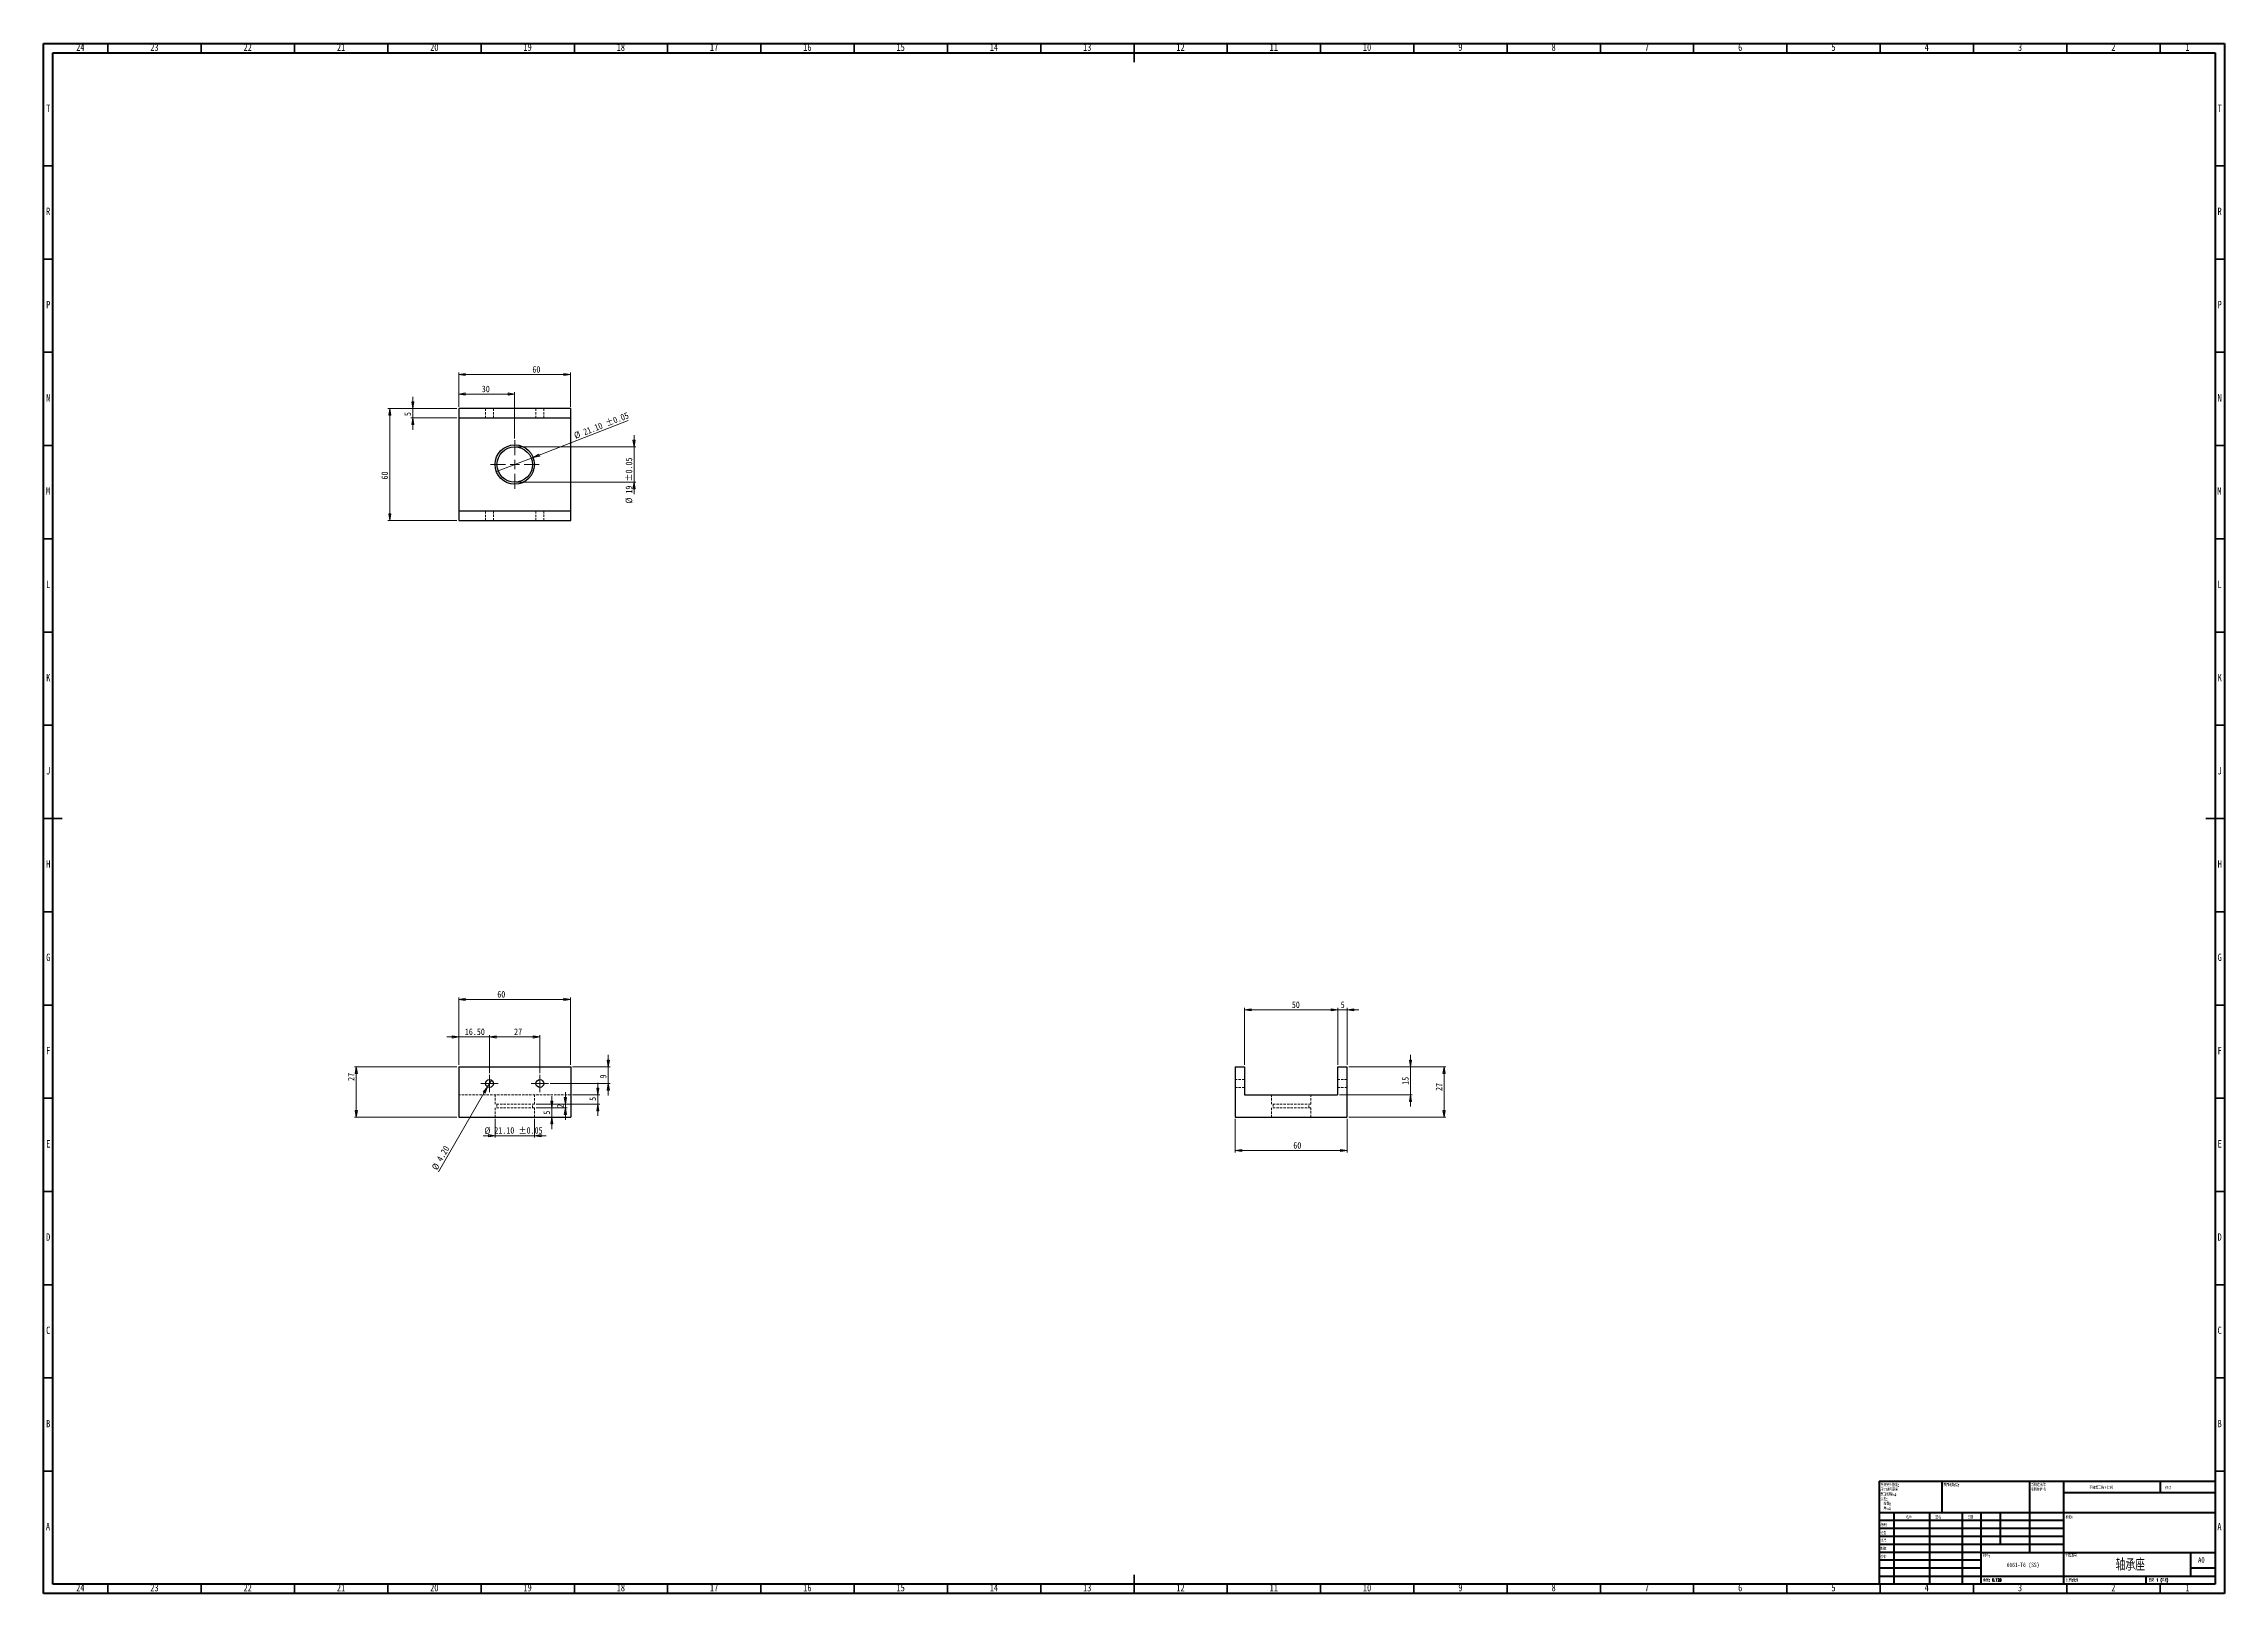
# Model space of a CAD drawing. Header units: millimetres. Extents: x 15 to 1184, y 5 to 836.
import ezdxf

# ---------------------------------------------------------------- set-up
doc = ezdxf.new("R2010")
doc.units = ezdxf.units.MM
doc.linetypes.add('HIDDEN', pattern=[1.905, 1.27, -0.635])
doc.styles.add('SLDTEXTSTYLE0', font='TXT', dxfattribs={"width": 0.75, "bigfont": 'bigfont'})
doc.styles.add('SLDTEXTSTYLE1', font='TXT', dxfattribs={"width": 0.694444, "bigfont": 'bigfont'})
doc.styles.add('SLDTEXTSTYLE2', font='TXT', dxfattribs={"width": 0.75})
doc.dimstyles.new('SLDDIMSTYLE0', dxfattribs={"dimtxt": 3.5, "dimasz": 3.556, "dimexe": 0, "dimexo": 0.0625, "dimgap": 0.875, "dimtad": 1, "dimrnd": 1e-09, "dimzin": 12, "dimdsep": 46, "dimtxsty": 'SLDTEXTSTYLE2', "dimblk1": 'CLOSED', "dimblk2": 'CLOSED', "dimsah": 1, "dimcen": 0.09, "dimadec": 0, "dimazin": 3, "dimtfac": 1, "dimtofl": 0, "dimtmove": 0, "dimatfit": 3, "dimldrblk": 'CLOSED', "dimfxl": 1, "dimfrac": 2, "dimtolj": 1, "dimtzin": 12, "dimarcsym": 0})
doc.dimstyles.new('SLDDIMSTYLE1', dxfattribs={"dimtxt": 3.5, "dimasz": 3.556, "dimexe": 0, "dimexo": 0.0625, "dimgap": 0.875, "dimtad": 1, "dimrnd": 1e-09, "dimzin": 12, "dimdsep": 46, "dimtxsty": 'SLDTEXTSTYLE2', "dimblk1": 'CLOSED', "dimblk2": 'CLOSED', "dimsah": 1, "dimcen": 0.09, "dimadec": 0, "dimazin": 3, "dimtfac": 1, "dimtmove": 0, "dimatfit": 0, "dimldrblk": 'CLOSED', "dimfxl": 1, "dimfrac": 2, "dimtolj": 1, "dimtzin": 12, "dimarcsym": 0})
doc.dimstyles.new('SLDDIMSTYLE2', dxfattribs={"dimtxt": 3.5, "dimasz": 3.556, "dimexe": 0, "dimexo": 0.0625, "dimgap": 0.875, "dimtad": 1, "dimrnd": 1e-09, "dimzin": 4, "dimdsep": 46, "dimtxsty": 'SLDTEXTSTYLE2', "dimblk1": 'CLOSED', "dimblk2": 'CLOSED', "dimsah": 1, "dimcen": 0.09, "dimadec": 0, "dimazin": 1, "dimtfac": 1, "dimtmove": 0, "dimatfit": 0, "dimldrblk": 'CLOSED', "dimfxl": 1, "dimfrac": 2, "dimtolj": 1, "dimtzin": 12, "dimarcsym": 0})
doc.dimstyles.new('SLDDIMSTYLE3', dxfattribs={"dimtxt": 3.5, "dimasz": 3.556, "dimexe": 0, "dimexo": 0.0625, "dimgap": 0.875, "dimtad": 1, "dimrnd": 1e-09, "dimzin": 4, "dimdsep": 46, "dimtxsty": 'SLDTEXTSTYLE2', "dimblk1": 'NONE', "dimblk2": 'CLOSED', "dimsah": 1, "dimcen": 0, "dimadec": 0, "dimazin": 1, "dimtfac": 1, "dimtmove": 0, "dimatfit": 3, "dimldrblk": 'NONE', "dimfxl": 1, "dimfrac": 2, "dimtolj": 1, "dimtzin": 12, "dimarcsym": 0})
doc.dimstyles.new('SLDDIMSTYLE4', dxfattribs={"dimtxt": 3.5, "dimasz": 3.556, "dimexe": 0, "dimexo": 0.0625, "dimgap": 0.875, "dimtad": 1, "dimrnd": 1e-09, "dimzin": 4, "dimdsep": 46, "dimtxsty": 'SLDTEXTSTYLE2', "dimblk1": 'CLOSED', "dimblk2": 'CLOSED', "dimsah": 1, "dimcen": 0.09, "dimadec": 0, "dimazin": 1, "dimtol": 1, "dimtp": 0.05, "dimtm": 0.05, "dimtfac": 1, "dimtmove": 0, "dimatfit": 0, "dimldrblk": 'CLOSED', "dimfxl": 1, "dimfrac": 2, "dimtolj": 1, "dimarcsym": 0})
doc.dimstyles.new('SLDDIMSTYLE5', dxfattribs={"dimtxt": 3.5, "dimasz": 3.556, "dimexe": 0, "dimexo": 0.0625, "dimgap": 0.875, "dimtad": 1, "dimrnd": 1e-09, "dimzin": 4, "dimdsep": 46, "dimtxsty": 'SLDTEXTSTYLE2', "dimblk1": 'NONE', "dimblk2": 'CLOSED', "dimsah": 1, "dimcen": 0, "dimadec": 0, "dimazin": 1, "dimtol": 1, "dimtp": 0.05, "dimtm": 0.05, "dimtfac": 1, "dimtmove": 0, "dimatfit": 3, "dimldrblk": 'NONE', "dimfxl": 1, "dimfrac": 2, "dimtolj": 1, "dimarcsym": 0})
doc.dimstyles.new('SLDDIMSTYLE6', dxfattribs={"dimtxt": 3.5, "dimasz": 3.556, "dimexe": 0, "dimexo": 0.0625, "dimgap": 0.875, "dimtad": 1, "dimrnd": 1e-09, "dimzin": 12, "dimdsep": 46, "dimtxsty": 'SLDTEXTSTYLE2', "dimblk1": 'CLOSED', "dimblk2": 'CLOSED', "dimsah": 1, "dimcen": 0.09, "dimadec": 0, "dimazin": 3, "dimtol": 1, "dimtp": 0.05, "dimtm": 0.05, "dimtfac": 1, "dimtmove": 0, "dimatfit": 0, "dimldrblk": 'CLOSED', "dimfxl": 1, "dimfrac": 2, "dimtolj": 1, "dimarcsym": 0})

# ---------------------------------------------------------------- blocks, each defined once
blk = doc.blocks.new('SW_NOTE_0')
at = {"color": 0, "linetype": 'Continuous', "lineweight": 0, "char_height": 1.5, "attachment_point": 1, "style": 'SLDTEXTSTYLE0'}
for s, insert in [('\\M+18F9C\\M+194F1另\\M+18A4F\\M+18E77\\M+192E8:', (0, 1.9)), ('\\M+18EDA\\M+190A1\\M+18E67\\M+19770\\M+19F7C\\M+195C4', (0, -0.6)), ('\\M+1955C\\M+196CA\\M+19165糙\\M+19378:', (0, -3.1)), ('\\M+18CF6\\M+18DB7:', (0, -5.6)), ('线\\M+190AB:', (1.7, -8.1)), ('\\M+18A70\\M+19378:', (1.7, -10.6))]:
    blk.add_mtext(s, dxfattribs=dict(at, insert=insert))
blk = doc.blocks.new('SW_NOTE_1')
at = {"color": 0, "linetype": 'Continuous', "lineweight": 0, "char_height": 1.5, "attachment_point": 1, "style": 'SLDTEXTSTYLE0'}
for s, insert in [('\\M+18FAB锐边\\M+190B4\\M+18F9C', (0, 1.9)), ('\\M+196D1\\M+18E68\\M+19BF3\\M+190DC\\M+19266', (0, -0.6))]:
    blk.add_mtext(s, dxfattribs=dict(at, insert=insert))
blk = doc.blocks.new('_Closed')
at = {"color": 0, "linetype": 'ByBlock', "lineweight": -2}
for p, q in [((-1, 0.166667), (0, 0)), ((-1, 0.166667), (-1, -0.166667)), ((0, 0), (-1, -0.166667)), ((0, 0), (-1, 0))]:
    blk.add_line(p, q, dxfattribs=at)
blk = doc.blocks.new('_D')
at = {"color": 7, "linetype": 'Continuous', "lineweight": 18}
for p, q in [((236.5, 287.4), (181.6, 287.4)), ((182.6, 287.4), (182.6, 260.4)), ((236.5, 260.4), (181.6, 260.4))]:
    blk.add_line(p, q, dxfattribs=at)
at = {"color": 7, "linetype": 'Continuous', "lineweight": 18, "xscale": 3.556, "yscale": 3.556}
for p, rotation in [((182.6, 287.4), 90), ((182.6, 260.4), 270)]:
    blk.add_blockref('_Closed', p, dxfattribs=dict(at, rotation=rotation))
at = {"color": 7, "linetype": 'Continuous', "lineweight": 18, "insert": (178.1, 279.8), "char_height": 3.5, "attachment_point": 1, "rotation": 90, "style": 'SLDTEXTSTYLE2'}
blk.add_mtext('27', dxfattribs=at)
blk = doc.blocks.new('_D_1')
at = {"color": 7, "linetype": 'Continuous', "lineweight": 18}
for p, q in [((237.5, 288.4), (237.5, 324.5)), ((237.5, 323.5), (297.5, 323.5)), ((297.5, 288.4), (297.5, 324.5))]:
    blk.add_line(p, q, dxfattribs=at)
at = {"color": 7, "linetype": 'Continuous', "lineweight": 18, "xscale": 3.556, "yscale": 3.556, "rotation": 180}
blk.add_blockref('_Closed', (237.5, 323.5), dxfattribs=at)
at = {"color": 7, "linetype": 'Continuous', "lineweight": 18, "xscale": 3.556, "yscale": 3.556}
blk.add_blockref('_Closed', (297.5, 323.5), dxfattribs=at)
at = {"color": 7, "linetype": 'Continuous', "lineweight": 18, "insert": (258.2, 328), "char_height": 3.5, "attachment_point": 1, "style": 'SLDTEXTSTYLE2'}
blk.add_mtext('60', dxfattribs=at)
blk = doc.blocks.new('_D_2')
at = {"color": 7, "linetype": 'Continuous', "lineweight": 18}
for p, q in [((317.7, 287.4), (317.7, 293.7)), ((298.5, 287.4), (318.7, 287.4)), ((317.7, 278.4), (317.7, 287.4)), ((286.6, 278.4), (318.7, 278.4)), ((317.7, 278.4), (317.7, 272))]:
    blk.add_line(p, q, dxfattribs=at)
at = {"color": 7, "linetype": 'Continuous', "lineweight": 18, "xscale": 3.556, "yscale": 3.556}
for p, rotation in [((317.7, 287.4), 270), ((317.7, 278.4), 90)]:
    blk.add_blockref('_Closed', p, dxfattribs=dict(at, rotation=rotation))
at = {"color": 7, "linetype": 'Continuous', "lineweight": 18, "insert": (313.2, 281.1), "char_height": 3.5, "attachment_point": 1, "rotation": 90, "style": 'SLDTEXTSTYLE2'}
blk.add_mtext('9', dxfattribs=at)
blk = doc.blocks.new('_D_3')
at = {"color": 7, "linetype": 'Continuous', "lineweight": 18}
for p, q in [((237.5, 288.4), (237.5, 304.4)), ((254, 284), (254, 304.4)), ((237.5, 303.4), (231.2, 303.4)), ((254, 303.4), (237.5, 303.4)), ((254, 303.4), (260.4, 303.4))]:
    blk.add_line(p, q, dxfattribs=at)
at = {"color": 7, "linetype": 'Continuous', "lineweight": 18, "xscale": 3.556, "yscale": 3.556}
blk.add_blockref('_Closed', (237.5, 303.4), dxfattribs=at)
at = {"color": 7, "linetype": 'Continuous', "lineweight": 18, "xscale": 3.556, "yscale": 3.556, "rotation": 180}
blk.add_blockref('_Closed', (254, 303.4), dxfattribs=at)
at = {"color": 7, "linetype": 'Continuous', "lineweight": 18, "insert": (240.8, 307.9), "char_height": 3.5, "attachment_point": 1, "style": 'SLDTEXTSTYLE2'}
blk.add_mtext('16.50', dxfattribs=at)
blk = doc.blocks.new('_D_4')
at = {"color": 7, "linetype": 'Continuous', "lineweight": 18}
for p, q in [((254, 284), (254, 304.4)), ((281, 284), (281, 304.4)), ((254, 303.4), (281, 303.4))]:
    blk.add_line(p, q, dxfattribs=at)
at = {"color": 7, "linetype": 'Continuous', "lineweight": 18, "xscale": 3.556, "yscale": 3.556, "rotation": 180}
blk.add_blockref('_Closed', (254, 303.4), dxfattribs=at)
at = {"color": 7, "linetype": 'Continuous', "lineweight": 18, "xscale": 3.556, "yscale": 3.556}
blk.add_blockref('_Closed', (281, 303.4), dxfattribs=at)
at = {"color": 7, "linetype": 'Continuous', "lineweight": 18, "insert": (267.2, 307.9), "char_height": 3.5, "attachment_point": 1, "style": 'SLDTEXTSTYLE2'}
blk.add_mtext('27', dxfattribs=at)
blk = doc.blocks.new('_D_5')
at = {"color": 7, "linetype": 'Continuous', "lineweight": 18}
for q in [(226.7, 231.1), (255.1, 280.2)]:
    blk.add_line((253, 276.6), q, dxfattribs=at)
at = {"color": 7, "linetype": 'Continuous', "lineweight": 18, "xscale": 3.556, "yscale": 3.556, "rotation": 60}
blk.add_blockref('_Closed', (253, 276.6), dxfattribs=at)
at = {"color": 7, "linetype": 'Continuous', "lineweight": 18, "char_height": 3.5, "attachment_point": 1, "rotation": 60, "style": 'SLDTEXTSTYLE2'}
for s, insert in [('%%c', (222.8, 233.4)), ('4.20', (225.4, 238))]:
    blk.add_mtext(s, dxfattribs=dict(at, insert=insert))
blk = doc.blocks.new('_None')
blk = doc.blocks.new('_D_6')
at = {"color": 7, "linetype": 'Continuous', "lineweight": 18}
for p, q in [((298.5, 272.4), (313.1, 272.4)), ((312.1, 272.4), (312.1, 278.7)), ((312.1, 267.4), (312.1, 272.4)), ((279.1, 267.4), (313.1, 267.4)), ((312.1, 267.4), (312.1, 261))]:
    blk.add_line(p, q, dxfattribs=at)
at = {"color": 7, "linetype": 'Continuous', "lineweight": 18, "xscale": 3.556, "yscale": 3.556}
for p, rotation in [((312.1, 272.4), 270), ((312.1, 267.4), 90)]:
    blk.add_blockref('_Closed', p, dxfattribs=dict(at, rotation=rotation))
at = {"color": 7, "linetype": 'Continuous', "lineweight": 18, "insert": (307.6, 269.1), "char_height": 3.5, "attachment_point": 1, "rotation": 90, "style": 'SLDTEXTSTYLE2'}
blk.add_mtext('5', dxfattribs=at)
blk = doc.blocks.new('_D_7')
at = {"color": 7, "linetype": 'Continuous', "lineweight": 18}
for p, q in [((294.7, 267.4), (294.7, 273.7)), ((279.1, 267.4), (295.7, 267.4)), ((279.1, 265.4), (295.7, 265.4)), ((294.7, 265.4), (294.7, 267.4)), ((294.7, 265.4), (294.7, 259))]:
    blk.add_line(p, q, dxfattribs=at)
at = {"color": 7, "linetype": 'Continuous', "lineweight": 18, "xscale": 3.556, "yscale": 3.556}
for p, rotation in [((294.7, 267.4), 270), ((294.7, 265.4), 90)]:
    blk.add_blockref('_Closed', p, dxfattribs=dict(at, rotation=rotation))
at = {"color": 7, "linetype": 'Continuous', "lineweight": 18, "insert": (290.2, 265.3), "char_height": 3.5, "attachment_point": 1, "rotation": 90, "style": 'SLDTEXTSTYLE2'}
blk.add_mtext('2', dxfattribs=at)
blk = doc.blocks.new('_D_8')
at = {"color": 7, "linetype": 'Continuous', "lineweight": 18}
for p, q in [((287.4, 265.4), (287.4, 271.7)), ((279.1, 265.4), (288.4, 265.4)), ((287.4, 260.4), (287.4, 265.4)), ((287.4, 260.4), (287.4, 254))]:
    blk.add_line(p, q, dxfattribs=at)
at = {"color": 7, "linetype": 'Continuous', "lineweight": 18, "xscale": 3.556, "yscale": 3.556}
for p, rotation in [((287.4, 265.4), 270), ((287.4, 260.4), 90)]:
    blk.add_blockref('_Closed', p, dxfattribs=dict(at, rotation=rotation))
at = {"color": 7, "linetype": 'Continuous', "lineweight": 18, "insert": (282.9, 261.7), "char_height": 3.5, "attachment_point": 1, "rotation": 90, "style": 'SLDTEXTSTYLE2'}
blk.add_mtext('5', dxfattribs=at)
blk = doc.blocks.new('_D_9')
at = {"color": 7, "linetype": 'Continuous', "lineweight": 18}
for p, q in [((257, 259.4), (257, 249.4)), ((278.1, 259.4), (278.1, 249.4)), ((257, 250.4), (250.6, 250.4)), ((257, 250.4), (278.1, 250.4)), ((278.1, 250.4), (284.4, 250.4))]:
    blk.add_line(p, q, dxfattribs=at)
at = {"color": 7, "linetype": 'Continuous', "lineweight": 18, "xscale": 3.556, "yscale": 3.556}
blk.add_blockref('_Closed', (257, 250.4), dxfattribs=at)
at = {"color": 7, "linetype": 'Continuous', "lineweight": 18, "xscale": 3.556, "yscale": 3.556, "rotation": 180}
blk.add_blockref('_Closed', (278.1, 250.4), dxfattribs=at)
at = {"color": 7, "linetype": 'Continuous', "lineweight": 18, "char_height": 3.5, "attachment_point": 1, "style": 'SLDTEXTSTYLE2'}
for s, insert in [('%%c', (251.3, 254.9)), ('21.10', (256.6, 255)), ('±0.05', (269.6, 255))]:
    blk.add_mtext(s, dxfattribs=dict(at, insert=insert))
blk = doc.blocks.new('SW_CENTERMARKSYMBOL_0')
at = {"color": 0, "linetype": 'Continuous', "lineweight": 0}
for p, q in [((-2.5, 0), (-4.6, 0)), ((0, 0), (-2.5, 0)), ((0, 2.5), (0, 4.6)), ((0, 0), (0, 2.5)), ((0, 0), (0, -2.5)), ((0, 0), (2.5, 0)), ((2.5, 0), (4.6, 0)), ((0, -2.5), (0, -4.6))]:
    blk.add_line(p, q, dxfattribs=at)
blk = doc.blocks.new('SW_CENTERMARKSYMBOL_1')
at = {"color": 0, "linetype": 'Continuous', "lineweight": 0}
for p, q in [((-2.5, 0), (-4.6, 0)), ((0, 0), (-2.5, 0)), ((0, 2.5), (0, 4.6)), ((0, 0), (0, 2.5)), ((0, 0), (0, -2.5)), ((0, 0), (2.5, 0)), ((2.5, 0), (4.6, 0)), ((0, -2.5), (0, -4.6))]:
    blk.add_line(p, q, dxfattribs=at)
blk = doc.blocks.new('_D_10')
at = {"color": 7, "linetype": 'Continuous', "lineweight": 18}
for p, q in [((236.5, 640.3), (199.6, 640.3)), ((200.6, 640.3), (200.6, 580.3)), ((236.5, 580.3), (199.6, 580.3))]:
    blk.add_line(p, q, dxfattribs=at)
at = {"color": 7, "linetype": 'Continuous', "lineweight": 18, "xscale": 3.556, "yscale": 3.556}
for p, rotation in [((200.6, 640.3, -13.5), 90), ((200.6, 580.3, -13.5), 270)]:
    blk.add_blockref('_Closed', p, dxfattribs=dict(at, rotation=rotation))
at = {"color": 7, "linetype": 'Continuous', "lineweight": 18, "insert": (196.1, 602.3), "char_height": 3.5, "attachment_point": 1, "rotation": 90, "style": 'SLDTEXTSTYLE2'}
blk.add_mtext('60', dxfattribs=at)
blk = doc.blocks.new('_D_11')
at = {"color": 7, "linetype": 'Continuous', "lineweight": 18}
for p, q in [((237.5, 641.3), (237.5, 659.6)), ((297.5, 658.6), (237.5, 658.6)), ((297.5, 641.3), (297.5, 659.6))]:
    blk.add_line(p, q, dxfattribs=at)
at = {"color": 7, "linetype": 'Continuous', "lineweight": 18, "xscale": 3.556, "yscale": 3.556, "rotation": 180}
blk.add_blockref('_Closed', (237.5, 658.6, -13.5), dxfattribs=at)
at = {"color": 7, "linetype": 'Continuous', "lineweight": 18, "xscale": 3.556, "yscale": 3.556}
blk.add_blockref('_Closed', (297.5, 658.6, -13.5), dxfattribs=at)
at = {"color": 7, "linetype": 'Continuous', "lineweight": 18, "insert": (277, 663.1), "char_height": 3.5, "attachment_point": 1, "style": 'SLDTEXTSTYLE2'}
blk.add_mtext('60', dxfattribs=at)
blk = doc.blocks.new('_D_12')
at = {"color": 7, "linetype": 'Continuous', "lineweight": 18}
for p, q in [((212.9, 640.3), (212.9, 646.6)), ((236.5, 640.3), (211.9, 640.3)), ((236.5, 635.3), (211.9, 635.3)), ((212.9, 635.3), (212.9, 640.3)), ((212.9, 635.3), (212.9, 628.9))]:
    blk.add_line(p, q, dxfattribs=at)
at = {"color": 7, "linetype": 'Continuous', "lineweight": 18, "xscale": 3.556, "yscale": 3.556}
for p, rotation in [((212.9, 640.3, -13.5), 270), ((212.9, 635.3, -13.5), 90)]:
    blk.add_blockref('_Closed', p, dxfattribs=dict(at, rotation=rotation))
at = {"color": 7, "linetype": 'Continuous', "lineweight": 18, "insert": (208.4, 636.3), "char_height": 3.5, "attachment_point": 1, "rotation": 90, "style": 'SLDTEXTSTYLE2'}
blk.add_mtext('5', dxfattribs=at)
blk = doc.blocks.new('_D_13')
at = {"color": 7, "linetype": 'Continuous', "lineweight": 18}
for q in [(328.3, 633.9), (257.7, 606.5)]:
    blk.add_line((277.4, 614.1), q, dxfattribs=at)
at = {"color": 7, "linetype": 'Continuous', "lineweight": 18, "xscale": 3.556, "yscale": 3.556, "rotation": 201.2080378518}
blk.add_blockref('_Closed', (277.4, 614.1, -13.5), dxfattribs=at)
at = {"color": 7, "linetype": 'Continuous', "lineweight": 18, "char_height": 3.5, "attachment_point": 1, "rotation": 21.208, "style": 'SLDTEXTSTYLE2'}
for s, insert in [('21.10', (303.8, 629.2)), ('±0.05', (315.8, 633.9)), ('%%c', (298.9, 627.3))]:
    blk.add_mtext(s, dxfattribs=dict(at, insert=insert))
blk = doc.blocks.new('_D_14')
at = {"color": 7, "linetype": 'Continuous', "lineweight": 18}
for p, q in [((268.5, 619.8), (332.5, 619.8)), ((331.5, 619.8), (331.5, 626.1)), ((331.5, 619.8), (331.5, 600.8)), ((268.5, 600.8), (332.5, 600.8)), ((331.5, 600.8), (331.5, 594.4))]:
    blk.add_line(p, q, dxfattribs=at)
at = {"color": 7, "linetype": 'Continuous', "lineweight": 18, "xscale": 3.556, "yscale": 3.556}
for p, rotation in [((331.5, 619.8, -13.5), 270), ((331.5, 600.8, -13.5), 90)]:
    blk.add_blockref('_Closed', p, dxfattribs=dict(at, rotation=rotation))
at = {"color": 7, "linetype": 'Continuous', "lineweight": 18, "char_height": 3.5, "attachment_point": 1, "rotation": 90, "style": 'SLDTEXTSTYLE2'}
for s, insert in [('±0.05', (327, 601.2)), ('19', (327, 594.7)), ('%%c', (327, 589.4))]:
    blk.add_mtext(s, dxfattribs=dict(at, insert=insert))
blk = doc.blocks.new('_D_15')
at = {"color": 7, "linetype": 'Continuous', "lineweight": 18}
for p, q in [((237.5, 641.3), (237.5, 649.1)), ((267.5, 648.1), (237.5, 648.1)), ((267.5, 624.3), (267.5, 649.1))]:
    blk.add_line(p, q, dxfattribs=at)
at = {"color": 7, "linetype": 'Continuous', "lineweight": 18, "xscale": 3.556, "yscale": 3.556, "rotation": 180}
blk.add_blockref('_Closed', (237.5, 648.1, -13.5), dxfattribs=at)
at = {"color": 7, "linetype": 'Continuous', "lineweight": 18, "xscale": 3.556, "yscale": 3.556}
blk.add_blockref('_Closed', (267.5, 648.1, -13.5), dxfattribs=at)
at = {"color": 7, "linetype": 'Continuous', "lineweight": 18, "insert": (249.9, 652.6), "char_height": 3.5, "attachment_point": 1, "style": 'SLDTEXTSTYLE2'}
blk.add_mtext('30', dxfattribs=at)
blk = doc.blocks.new('SW_CENTERMARKSYMBOL_2')
at = {"color": 0, "linetype": 'Continuous', "lineweight": 0}
for p, q in [((0, 5), (0, 13.05)), ((-5, 0), (-13.05, 0)), ((0, 0), (-2.5, 0)), ((0, 0), (0, 2.5)), ((0, 0), (0, -2.5)), ((0, 0), (2.5, 0)), ((5, 0), (13.05, 0)), ((0, -5), (0, -13.05))]:
    blk.add_line(p, q, dxfattribs=at)
blk = doc.blocks.new('_D_16')
at = {"color": 7, "linetype": 'Continuous', "lineweight": 18}
for p, q in [((714.7, 287.4), (766.7, 287.4)), ((765.7, 287.4), (765.7, 260.4)), ((714.7, 260.4), (766.7, 260.4))]:
    blk.add_line(p, q, dxfattribs=at)
at = {"color": 7, "linetype": 'Continuous', "lineweight": 18, "xscale": 3.556, "yscale": 3.556}
for p, rotation in [((765.7, 287.4), 90), ((765.7, 260.4), 270)]:
    blk.add_blockref('_Closed', p, dxfattribs=dict(at, rotation=rotation))
at = {"color": 7, "linetype": 'Continuous', "lineweight": 18, "insert": (761.2, 274.4), "char_height": 3.5, "attachment_point": 1, "rotation": 90, "style": 'SLDTEXTSTYLE2'}
blk.add_mtext('27', dxfattribs=at)
blk = doc.blocks.new('_D_17')
at = {"color": 7, "linetype": 'Continuous', "lineweight": 18}
for p, q in [((708.7, 317.9), (702.3, 317.9)), ((708.7, 288.4), (708.7, 318.9)), ((708.7, 317.9), (713.7, 317.9)), ((713.7, 288.4), (713.7, 318.9)), ((713.7, 317.9), (720, 317.9))]:
    blk.add_line(p, q, dxfattribs=at)
at = {"color": 7, "linetype": 'Continuous', "lineweight": 18, "xscale": 3.556, "yscale": 3.556}
blk.add_blockref('_Closed', (708.7, 317.9), dxfattribs=at)
at = {"color": 7, "linetype": 'Continuous', "lineweight": 18, "xscale": 3.556, "yscale": 3.556, "rotation": 180}
blk.add_blockref('_Closed', (713.7, 317.9), dxfattribs=at)
at = {"color": 7, "linetype": 'Continuous', "lineweight": 18, "insert": (710.3, 322.4), "char_height": 3.5, "attachment_point": 1, "style": 'SLDTEXTSTYLE2'}
blk.add_mtext('5', dxfattribs=at)
blk = doc.blocks.new('_D_18')
at = {"color": 7, "linetype": 'Continuous', "lineweight": 18}
for p, q in [((747.7, 287.4), (747.7, 293.7)), ((714.7, 287.4), (748.7, 287.4)), ((747.7, 287.4), (747.7, 272.4)), ((709.7, 272.4), (748.7, 272.4)), ((747.7, 272.4), (747.7, 266))]:
    blk.add_line(p, q, dxfattribs=at)
at = {"color": 7, "linetype": 'Continuous', "lineweight": 18, "xscale": 3.556, "yscale": 3.556}
for p, rotation in [((747.7, 287.4), 270), ((747.7, 272.4), 90)]:
    blk.add_blockref('_Closed', p, dxfattribs=dict(at, rotation=rotation))
at = {"color": 7, "linetype": 'Continuous', "lineweight": 18, "insert": (743.2, 277.7), "char_height": 3.5, "attachment_point": 1, "rotation": 90, "style": 'SLDTEXTSTYLE2'}
blk.add_mtext('15', dxfattribs=at)
blk = doc.blocks.new('_D_19')
at = {"color": 7, "linetype": 'Continuous', "lineweight": 18}
for p, q in [((658.7, 288.4), (658.7, 318.9)), ((658.7, 317.9), (708.7, 317.9)), ((708.7, 288.4), (708.7, 318.9))]:
    blk.add_line(p, q, dxfattribs=at)
at = {"color": 7, "linetype": 'Continuous', "lineweight": 18, "xscale": 3.556, "yscale": 3.556, "rotation": 180}
blk.add_blockref('_Closed', (658.7, 317.9), dxfattribs=at)
at = {"color": 7, "linetype": 'Continuous', "lineweight": 18, "xscale": 3.556, "yscale": 3.556}
blk.add_blockref('_Closed', (708.7, 317.9), dxfattribs=at)
at = {"color": 7, "linetype": 'Continuous', "lineweight": 18, "insert": (684.1, 322.4), "char_height": 3.5, "attachment_point": 1, "style": 'SLDTEXTSTYLE2'}
blk.add_mtext('50', dxfattribs=at)
blk = doc.blocks.new('_D_20')
at = {"color": 7, "linetype": 'Continuous', "lineweight": 18}
for p, q in [((653.7, 259.4), (653.7, 241.5)), ((713.7, 259.4), (713.7, 241.5)), ((653.7, 242.5), (713.7, 242.5))]:
    blk.add_line(p, q, dxfattribs=at)
at = {"color": 7, "linetype": 'Continuous', "lineweight": 18, "xscale": 3.556, "yscale": 3.556, "rotation": 180}
blk.add_blockref('_Closed', (653.7, 242.5), dxfattribs=at)
at = {"color": 7, "linetype": 'Continuous', "lineweight": 18, "xscale": 3.556, "yscale": 3.556}
blk.add_blockref('_Closed', (713.7, 242.5), dxfattribs=at)
at = {"color": 7, "linetype": 'Continuous', "lineweight": 18, "insert": (684.9, 247), "char_height": 3.5, "attachment_point": 1, "style": 'SLDTEXTSTYLE2'}
blk.add_mtext('60', dxfattribs=at)

msp = doc.modelspace()

# ---------------------------------------------------------------- linework, layer by layer
at = {"color": 7, "linetype": 'Continuous', "lineweight": 70}
for p, q in [((15, 5), (15, 836)), ((15, 836), (1184, 836)), ((20, 10), (20, 831)), ((20, 831), (1179, 831)), ((1179, 831), (1179, 10)), ((1184, 836), (1184, 5)), ((1184, 5), (15, 5)), ((1179, 10), (20, 10))]:
    msp.add_line(p, q, dxfattribs=at)
at = {"color": 7, "linetype": 'Continuous', "lineweight": 35}
for p, q in [((49.5, 831), (49.5, 836)), ((99.5, 831), (99.5, 836)), ((149.5, 831), (149.5, 836)), ((199.5, 831), (199.5, 836)), ((249.5, 831), (249.5, 836)), ((299.5, 831), (299.5, 836)), ((349.5, 831), (349.5, 836)), ((399.5, 831), (399.5, 836)), ((449.5, 831), (449.5, 836)), ((499.5, 831), (499.5, 836)), ((549.5, 831), (549.5, 836)), ((599.5, 836.001), (599.5, 825.999)), ((599.5, 831), (599.5, 836)), ((649.5, 831), (649.5, 836)), ((699.5, 831), (699.5, 836)), ((749.5, 831), (749.5, 836)), ((799.5, 831), (799.5, 836)), ((849.5, 831), (849.5, 836)), ((899.5, 831), (899.5, 836)), ((949.5, 831), (949.5, 836)), ((999.5, 831), (999.5, 836)), ((1049.5, 831), (1049.5, 836)), ((1099.5, 831), (1099.5, 836)), ((1149.5, 831), (1149.5, 836)), ((20, 770.5), (15, 770.5)), ((1179, 770.5), (1184, 770.5)), ((20, 720.5), (15, 720.5)), ((1179, 720.5), (1184, 720.5)), ((20, 670.5), (15, 670.5)), ((1179, 670.5), (1184, 670.5)), ((20, 620.5), (15, 620.5)), ((1179, 620.5), (1184, 620.5)), ((20, 570.5), (15, 570.5)), ((1179, 570.5), (1184, 570.5)), ((20, 520.5), (15, 520.5)), ((1179, 520.5), (1184, 520.5)), ((20, 470.5), (15, 470.5)), ((1179, 470.5), (1184, 470.5)), ((14.999, 420.5), (25.001, 420.5)), ((20, 420.5), (15, 420.5)), ((1184.001, 420.5), (1173.999, 420.5)), ((1179, 420.5), (1184, 420.5)), ((20, 370.5), (15, 370.5)), ((1179, 370.5), (1184, 370.5)), ((20, 320.5), (15, 320.5)), ((1179, 320.5), (1184, 320.5)), ((20, 270.5), (15, 270.5)), ((1179, 270.5), (1184, 270.5)), ((20, 220.5), (15, 220.5)), ((1179, 220.5), (1184, 220.5)), ((20, 170.5), (15, 170.5)), ((1179, 170.5), (1184, 170.5)), ((20, 120.5), (15, 120.5)), ((1179, 120.5), (1184, 120.5)), ((20, 70.5), (15, 70.5)), ((1179, 70.5), (1184, 70.5)), ((599.5, 4.999), (599.5, 15.001)), ((49.5, 10), (49.5, 5)), ((99.5, 10), (99.5, 5)), ((149.5, 10), (149.5, 5)), ((199.5, 10), (199.5, 5)), ((249.5, 10), (249.5, 5)), ((299.5, 10), (299.5, 5)), ((349.5, 10), (349.5, 5)), ((399.5, 10), (399.5, 5)), ((449.5, 10), (449.5, 5)), ((499.5, 10), (499.5, 5)), ((549.5, 10), (549.5, 5)), ((599.5, 10), (599.5, 5)), ((649.5, 10), (649.5, 5)), ((699.5, 10), (699.5, 5)), ((749.5, 10), (749.5, 5)), ((799.5, 10), (799.5, 5)), ((849.5, 10), (849.5, 5)), ((899.5, 10), (899.5, 5)), ((949.5, 10), (949.5, 5)), ((999.5, 10), (999.5, 5)), ((1049.5, 10), (1049.5, 5)), ((1099.5, 10), (1099.5, 5)), ((1149.5, 10), (1149.5, 5))]:
    msp.add_line(p, q, dxfattribs=at)
at = {"color": 7, "linetype": 'Continuous', "lineweight": 25}
for p, q in [((237.525, 640.29), (237.525, 635.29)), ((297.525, 640.29), (237.525, 640.29)), ((237.525, 635.29), (297.525, 635.29)), ((237.525, 635.29), (237.525, 585.29)), ((297.525, 635.29), (297.525, 640.29)), ((297.525, 585.29), (297.525, 635.29)), ((297.525, 585.29), (237.525, 585.29)), ((237.525, 585.29), (237.525, 580.29)), ((297.525, 580.29), (297.525, 585.29)), ((237.525, 580.29), (297.525, 580.29)), ((237.525, 287.39), (297.525, 287.39)), ((237.525, 287.39), (237.525, 260.39)), ((297.525, 287.39), (297.525, 260.39)), ((653.675, 287.39), (653.675, 260.39)), ((653.675, 287.39), (658.675, 287.39)), ((658.675, 287.39), (658.675, 272.39)), ((708.675, 287.39), (708.675, 272.39)), ((708.675, 287.39), (713.675, 287.39)), ((713.675, 287.39), (713.675, 260.39)), ((658.675, 272.39), (708.675, 272.39)), ((237.525, 260.39), (297.525, 260.39)), ((653.675, 260.39), (713.675, 260.39))]:
    msp.add_line(p, q, dxfattribs=at)
at = {"color": 7, "linetype": 'HIDDEN', "lineweight": 18}
for p, q in [((251.925, 640.29), (251.925, 635.29)), ((256.125, 635.29), (256.125, 640.29)), ((278.925, 640.29), (278.925, 635.29)), ((283.125, 635.29), (283.125, 640.29)), ((251.925, 585.29), (251.925, 580.29)), ((256.125, 580.29), (256.125, 585.29)), ((278.925, 585.29), (278.925, 580.29)), ((283.125, 580.29), (283.125, 585.29)), ((297.525, 272.39), (237.525, 272.39)), ((256.975, 272.39), (256.975, 267.39)), ((278.075, 267.39), (278.075, 272.39)), ((658.675, 280.49), (653.675, 280.49)), ((653.675, 276.29), (658.675, 276.29)), ((673.125, 272.39), (673.125, 267.39)), ((694.225, 267.39), (694.225, 272.39)), ((713.675, 280.49), (708.675, 280.49)), ((708.675, 276.29), (713.675, 276.29)), ((278.075, 267.39), (256.975, 267.39)), ((278.075, 265.39), (256.975, 265.39)), ((256.975, 265.39), (256.975, 260.39)), ((258.025, 267.39), (258.025, 265.39)), ((277.025, 265.39), (277.025, 267.39)), ((278.075, 260.39), (278.075, 265.39)), ((694.225, 267.39), (673.125, 267.39)), ((694.225, 265.39), (673.125, 265.39)), ((673.125, 265.39), (673.125, 260.39)), ((674.175, 267.39), (674.175, 265.39)), ((693.175, 265.39), (693.175, 267.39)), ((694.225, 260.39), (694.225, 265.39))]:
    msp.add_line(p, q, dxfattribs=at)
at = {"color": 7, "linetype": 'Continuous', "lineweight": 50}
for p, q in [((999, 65.25), (1179, 65.25)), ((999, 65.25), (999, 10)), ((1032.8, 48.25), (1032.8, 65.25)), ((1079.6, 65.25), (1079.6, 27)), ((1097.8, 65.25), (1097.8, 10)), ((1179, 58.875), (1097.8, 58.875)), ((1149.8, 58.875), (1149.8, 65.25)), ((1179, 48.25), (999, 48.25)), ((1006.8, 48.25), (1006.8, 10)), ((1025.991, 48.25), (1025.991, 10)), ((1043.399, 48.25), (1043.399, 10)), ((1053.6, 10), (1053.6, 48.25)), ((1064, 31.25), (1064, 48.25)), ((1097.8, 44), (999, 44)), ((1097.8, 39.75), (999, 39.75)), ((1097.8, 35.5), (999, 35.5)), ((1097.8, 31.25), (999, 31.25)), ((1053.6, 27), (999, 27)), ((1053.6, 27), (1179, 27)), ((1166, 14.25), (1166, 27)), ((1053.6, 22.75), (999, 22.75)), ((1053.6, 18.5), (999, 18.5)), ((999, 14.25), (1179, 14.25)), ((1142, 10), (1142, 14.25)), ((1179, 18.5), (1166, 18.5))]:
    msp.add_line(p, q, dxfattribs=at)
at = {"color": 7, "linetype": 'Continuous', "lineweight": 25}
for centre, radius in [((267.525, 610.29), 10.55), ((267.525, 610.29), 9.5), ((254.025, 278.39), 2.1), ((281.025, 278.39), 2.1)]:
    msp.add_circle(centre, radius, dxfattribs=at)

# ---------------------------------------------------------------- block references
at = {"color": 7, "linetype": 'Continuous', "lineweight": 0}
for name, p in [('SW_CENTERMARKSYMBOL_2', (267.525, 610.29)), ('SW_CENTERMARKSYMBOL_0', (254.025, 278.39)), ('SW_CENTERMARKSYMBOL_1', (281.025, 278.39)), ('SW_NOTE_0', (999.594, 61.987)), ('SW_NOTE_1', (1080.309, 62.069))]:
    msp.add_blockref(name, p, dxfattribs=at)

# ---------------------------------------------------------------- texts
for s, insert, char_height, attachment_point, style in [('24', (34.67, 836.06), 3.9688, 2, 'SLDTEXTSTYLE2'), ('23', (74.42, 836.06), 3.9688, 2, 'SLDTEXTSTYLE2'), ('22', (124.42, 836.06), 3.9688, 2, 'SLDTEXTSTYLE2'), ('21', (174.42, 836.06), 3.9688, 2, 'SLDTEXTSTYLE2'), ('20', (224.42, 836.06), 3.9688, 2, 'SLDTEXTSTYLE2'), ('19', (274.42, 836.06), 3.9688, 2, 'SLDTEXTSTYLE2'), ('18', (324.42, 836.06), 3.9688, 2, 'SLDTEXTSTYLE2'), ('17', (374.42, 836.06), 3.9688, 2, 'SLDTEXTSTYLE2'), ('16', (424.42, 836.06), 3.9688, 2, 'SLDTEXTSTYLE2'), ('15', (474.42, 836.06), 3.9688, 2, 'SLDTEXTSTYLE2'), ('14', (524.42, 836.06), 3.9688, 2, 'SLDTEXTSTYLE2'), ('13', (574.42, 836.06), 3.9688, 2, 'SLDTEXTSTYLE2'), ('12', (624.42, 836.06), 3.9688, 2, 'SLDTEXTSTYLE2'), ('11', (674.42, 836.06), 3.9688, 2, 'SLDTEXTSTYLE2'), ('10', (724.42, 836.06), 3.9688, 2, 'SLDTEXTSTYLE2'), ('9', (774.46, 836.06), 3.969, 2, 'SLDTEXTSTYLE2'), ('8', (824.46, 836.06), 3.969, 2, 'SLDTEXTSTYLE2'), ('7', (874.46, 836.06), 3.969, 2, 'SLDTEXTSTYLE2'), ('6', (924.46, 836.06), 3.969, 2, 'SLDTEXTSTYLE2'), ('5', (974.46, 836.06), 3.969, 2, 'SLDTEXTSTYLE2'), ('4', (1024.46, 836.06), 3.969, 2, 'SLDTEXTSTYLE2'), ('3', (1074.46, 836.06), 3.969, 2, 'SLDTEXTSTYLE2'), ('2', (1124.46, 836.06), 3.969, 2, 'SLDTEXTSTYLE2'), ('1', (1164.21, 836.06), 3.969, 2, 'SLDTEXTSTYLE2'), ('T', (17.488, 803.31), 3.969, 2, 'SLDTEXTSTYLE2'), ('T', (1181.488, 803.31), 3.969, 2, 'SLDTEXTSTYLE2'), ('R', (17.444, 748.06), 3.969, 2, 'SLDTEXTSTYLE2'), ('R', (1181.444, 748.06), 3.969, 2, 'SLDTEXTSTYLE2'), ('P', (17.485, 698.06), 3.969, 2, 'SLDTEXTSTYLE2'), ('P', (1181.485, 698.06), 3.969, 2, 'SLDTEXTSTYLE2'), ('N', (17.464, 648.06), 3.969, 2, 'SLDTEXTSTYLE2'), ('N', (1181.464, 648.06), 3.969, 2, 'SLDTEXTSTYLE2'), ('M', (17.362, 598.06), 3.969, 2, 'SLDTEXTSTYLE2'), ('M', (1181.362, 598.06), 3.969, 2, 'SLDTEXTSTYLE2'), ('L', (17.455, 548.06), 3.969, 2, 'SLDTEXTSTYLE2'), ('L', (1181.455, 548.06), 3.969, 2, 'SLDTEXTSTYLE2'), ('K', (17.489, 498.06), 3.969, 2, 'SLDTEXTSTYLE2'), ('K', (1181.489, 498.06), 3.969, 2, 'SLDTEXTSTYLE2'), ('J', (17.465, 448.06), 3.969, 2, 'SLDTEXTSTYLE2'), ('J', (1181.465, 448.06), 3.969, 2, 'SLDTEXTSTYLE2'), ('H', (17.49, 398.06), 3.969, 2, 'SLDTEXTSTYLE2'), ('H', (1181.49, 398.06), 3.969, 2, 'SLDTEXTSTYLE2'), ('G', (17.487, 348.06), 3.969, 2, 'SLDTEXTSTYLE2'), ('G', (1181.487, 348.06), 3.969, 2, 'SLDTEXTSTYLE2'), ('F', (17.458, 298.06), 3.969, 2, 'SLDTEXTSTYLE2'), ('F', (1181.458, 298.06), 3.969, 2, 'SLDTEXTSTYLE2'), ('E', (17.508, 248.06), 3.969, 2, 'SLDTEXTSTYLE2'), ('E', (1181.508, 248.06), 3.969, 2, 'SLDTEXTSTYLE2'), ('D', (17.453, 198.06), 3.969, 2, 'SLDTEXTSTYLE2'), ('D', (1181.453, 198.06), 3.969, 2, 'SLDTEXTSTYLE2'), ('C', (17.459, 148.06), 3.969, 2, 'SLDTEXTSTYLE2'), ('C', (1181.459, 148.06), 3.969, 2, 'SLDTEXTSTYLE2'), ('B', (17.471, 98.06), 3.969, 2, 'SLDTEXTSTYLE2'), ('B', (1181.471, 98.06), 3.969, 2, 'SLDTEXTSTYLE2'), ('\\M+1955C\\M+196CA\\M+19165糙\\M+19378:', (1033.371, 63.919), 1.5, 1, 'SLDTEXTSTYLE0'), ('\\M+19573调\\M+190AE\\M+18D48\\M+192F6图\\M+194E4\\M+197E1', (1111.615, 62.533), 1.5, 1, 'SLDTEXTSTYLE0'), ('\\M+18F43订', (1152.328, 62.335), 1.5, 1, 'SLDTEXTSTYLE0'), ('A', (17.34, 42.81), 3.969, 2, 'SLDTEXTSTYLE2'), ('检查', (999.624, 38.154), 1.5, 1, 'SLDTEXTSTYLE0'), ('绘\\M+190A7', (999.685, 42.43), 1.5, 1, 'SLDTEXTSTYLE0'), ('\\M+196BC\\M+18FCC', (1013.322, 46.501), 1.5, 1, 'SLDTEXTSTYLE0'), ('签\\M+196BC', (1029.034, 46.562), 1.5, 1, 'SLDTEXTSTYLE0'), ('\\M+193FA\\M+18AFA', (1046.215, 46.576), 1.5, 1, 'SLDTEXTSTYLE0'), ('标题:', (1098.956, 46.576), 1.5, 1, 'SLDTEXTSTYLE0'), ('A', (1181.34, 42.81), 3.969, 2, 'SLDTEXTSTYLE2'), ('\\M+194E1\\M+18F79', (999.622, 34.177), 1.5, 1, 'SLDTEXTSTYLE0'), ('验检', (999.677, 25.35), 1.5, 1, 'SLDTEXTSTYLE0'), ('\\M+190A7\\M+191A2', (999.682, 29.734), 1.5, 1, 'SLDTEXTSTYLE0'), ('\\M+18DDE\\M+197BF:', (1054.646, 25.986), 1.5, 1, 'SLDTEXTSTYLE0'), ('\\M+18D48\\M+192F6图\\M+18D86', (1098.629, 25.986), 1.5, 1, 'SLDTEXTSTYLE0'), ('轴\\M+18FB3\\M+18DC0', (1133.577, 23.607), 6.35, 2, 'SLDTEXTSTYLE0'), ('A0', (1169.871, 24.406), 2.9104, 1, 'SLDTEXTSTYLE2'), ('\\M+18F64\\M+197CA: 0.129', (1054.618, 12.949), 1.4986, 1, 'SLDTEXTSTYLE0'), ('6061-T6 (SS)', (1076.065, 21.486), 2.38125, 2, 'SLDTEXTSTYLE2'), ('\\M+194E4\\M+197E1:1:1', (1099.074, 12.9), 1.5, 1, 'SLDTEXTSTYLE0'), ('图纸 1 (\\M+18BA41)', (1143.478, 12.9), 1.5, 1, 'SLDTEXTSTYLE1'), ('24', (34.67, 10.06), 3.9688, 2, 'SLDTEXTSTYLE2'), ('23', (74.42, 10.06), 3.9688, 2, 'SLDTEXTSTYLE2'), ('22', (124.42, 10.06), 3.9688, 2, 'SLDTEXTSTYLE2'), ('21', (174.42, 10.06), 3.9688, 2, 'SLDTEXTSTYLE2'), ('20', (224.42, 10.06), 3.9688, 2, 'SLDTEXTSTYLE2'), ('19', (274.42, 10.06), 3.9688, 2, 'SLDTEXTSTYLE2'), ('18', (324.42, 10.06), 3.9688, 2, 'SLDTEXTSTYLE2'), ('17', (374.42, 10.06), 3.9688, 2, 'SLDTEXTSTYLE2'), ('16', (424.42, 10.06), 3.9688, 2, 'SLDTEXTSTYLE2'), ('15', (474.42, 10.06), 3.9688, 2, 'SLDTEXTSTYLE2'), ('14', (524.42, 10.06), 3.9688, 2, 'SLDTEXTSTYLE2'), ('13', (574.42, 10.06), 3.9688, 2, 'SLDTEXTSTYLE2'), ('12', (624.42, 10.06), 3.9688, 2, 'SLDTEXTSTYLE2'), ('11', (674.42, 10.06), 3.9688, 2, 'SLDTEXTSTYLE2'), ('10', (724.42, 10.06), 3.9688, 2, 'SLDTEXTSTYLE2'), ('9', (774.46, 10.06), 3.969, 2, 'SLDTEXTSTYLE2'), ('8', (824.46, 10.06), 3.969, 2, 'SLDTEXTSTYLE2'), ('7', (874.46, 10.06), 3.969, 2, 'SLDTEXTSTYLE2'), ('6', (924.46, 10.06), 3.969, 2, 'SLDTEXTSTYLE2'), ('5', (974.46, 10.06), 3.969, 2, 'SLDTEXTSTYLE2'), ('4', (1024.46, 10.06), 3.969, 2, 'SLDTEXTSTYLE2'), ('3', (1074.46, 10.06), 3.969, 2, 'SLDTEXTSTYLE2'), ('2', (1124.46, 10.06), 3.969, 2, 'SLDTEXTSTYLE2'), ('1', (1164.21, 10.06), 3.969, 2, 'SLDTEXTSTYLE2')]:
    msp.add_mtext(s, dxfattribs=dict(at, insert=insert, char_height=char_height, attachment_point=attachment_point, style=style))

# ---------------------------------------------------------------- dimensions: what is measured, and where the dimension line sits
at = {"color": 7, "linetype": 'Continuous', "lineweight": 18}
for base, p1, p2, dimstyle, picture, middle in [((237.525, 658.563), (297.525, 640.29), (237.525, 640.29), 'SLDDIMSTYLE0', '_D_11', (279.574, 658.563)), ((237.525, 648.109), (267.525, 623.34), (237.525, 640.29), 'SLDDIMSTYLE0', '_D_15', (252.525, 648.109)), ((297.525, 323.528), (237.525, 287.39), (297.525, 287.39), 'SLDDIMSTYLE0', '_D_1', (260.812, 323.528)), ((708.675, 317.863), (658.675, 287.39), (708.675, 287.39), 'SLDDIMSTYLE0', '_D_19', (686.704, 317.863)), ((713.675, 317.863), (708.675, 287.39), (713.675, 287.39), 'SLDDIMSTYLE1', '_D_17', (711.618, 317.863)), ((237.525, 303.39), (254.025, 282.99), (237.525, 287.39), 'SLDDIMSTYLE2', '_D_3', (246.629, 303.39)), ((281.025, 303.39), (254.025, 282.99), (281.025, 282.99), 'SLDDIMSTYLE0', '_D_4', (269.761, 303.39)), ((713.675, 242.531), (653.675, 260.39), (713.675, 260.39), 'SLDDIMSTYLE0', '_D_20', (687.477, 242.531))]:
    dim = msp.add_linear_dim(base=base, p1=p1, p2=p2, dimstyle=dimstyle, dxfattribs=at)
    dim.commit()
    dim.dimension.update_dxf_attribs({"geometry": picture, "text_midpoint": middle, "dimtype": 160})
for base, p1, p2, dimstyle, picture, middle in [((212.943, 640.29), (237.525, 635.29), (237.525, 640.29), 'SLDDIMSTYLE1', '_D_12', (212.943, 637.574)), ((200.616, 580.29), (237.525, 640.29), (237.525, 580.29), 'SLDDIMSTYLE0', '_D_10', (200.616, 604.925)), ((317.668, 287.39), (285.625, 278.39), (297.525, 287.39), 'SLDDIMSTYLE1', '_D_2', (317.668, 282.391)), ((747.675, 272.39), (713.675, 287.39), (708.675, 272.39), 'SLDDIMSTYLE1', '_D_18', (747.675, 280.273)), ((182.589, 260.39), (237.525, 287.39), (237.525, 260.39), 'SLDDIMSTYLE0', '_D', (182.589, 282.391)), ((765.675, 260.39), (713.675, 287.39), (713.675, 260.39), 'SLDDIMSTYLE0', '_D_16', (765.675, 276.967)), ((312.065, 272.39), (278.075, 267.39), (297.525, 272.39), 'SLDDIMSTYLE1', '_D_6', (312.065, 270.403)), ((294.687, 267.39), (278.075, 265.39), (278.075, 267.39), 'SLDDIMSTYLE1', '_D_7', (294.687, 266.552)), ((287.38, 265.39), (297.525, 260.39), (278.075, 265.39), 'SLDDIMSTYLE1', '_D_8', (287.38, 262.997))]:
    dim = msp.add_linear_dim(base=base, p1=p1, p2=p2, angle=90, dimstyle=dimstyle, dxfattribs=at)
    dim.commit()
    dim.dimension.update_dxf_attribs({"geometry": picture, "text_midpoint": middle, "dimtype": 160})
for p1, p2, dimstyle, picture, middle in [((257.69, 606.473), (277.36, 614.107), 'SLDDIMSTYLE5', '_D_13', (314.467, 628.505)), ((255.075, 280.209), (252.975, 276.571), 'SLDDIMSTYLE3', '_D_5', (230.271, 237.247))]:
    dim = msp.add_diameter_dim_2p(p1=p1, p2=p2, dimstyle=dimstyle, dxfattribs=at)
    dim.commit()
    dim.dimension.update_dxf_attribs({"geometry": picture, "text_midpoint": middle, "dimtype": 163})
dim = msp.add_linear_dim(base=(331.525, 600.79), p1=(267.525, 619.79), p2=(267.525, 600.79), angle=90, text='%%c<>', dimstyle='SLDDIMSTYLE6', dxfattribs=at)
dim.commit()
dim.dimension.update_dxf_attribs({"geometry": '_D_14', "text_midpoint": (331.525, 601.113), "dimtype": 160})
dim = msp.add_linear_dim(base=(278.075, 250.39), p1=(256.975, 260.39), p2=(278.075, 260.39), text='%%c<>', dimstyle='SLDDIMSTYLE4', dxfattribs=at)
dim.commit()
dim.dimension.update_dxf_attribs({"geometry": '_D_9', "text_midpoint": (266.251, 250.39), "dimtype": 160})

doc.saveas('drawing.dxf')
